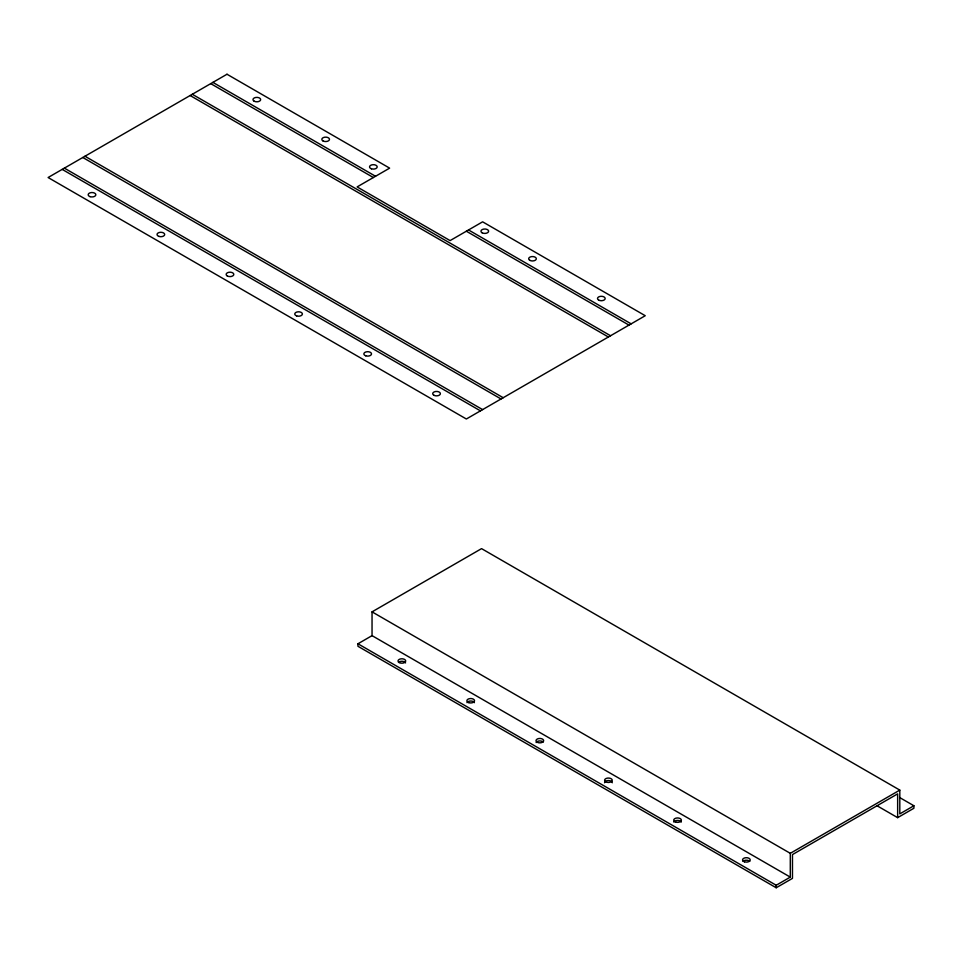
<?xml version="1.0" encoding="UTF-8"?>
<svg xmlns="http://www.w3.org/2000/svg" width="962" height="962" viewBox="0 0 962 962"><rect width="100%" height="100%" fill="white"/><g stroke="black" fill="none" stroke-linecap="round" stroke-linejoin="round"><path stroke-width="1.44" d="M372.041 611.856L790.295 853.33L790.295 877.116L372.041 635.641L372.041 611.856L481.553 548.629L899.807 790.103L899.807 813.888L913.9 805.759L913.9 808.26L897.642 817.652L876.815 805.627M897.642 817.652L897.642 793.866L792.472 854.581L792.472 878.366L776.202 887.758L357.948 646.284L357.948 643.782L372.041 635.641M790.295 853.33L899.807 790.103M357.948 643.782L776.202 885.256L790.295 877.116M212.903 82.383L375.541 176.274M468.53 229.954L631.156 323.857M210.738 83.634L373.364 177.525M466.354 231.217L628.992 325.108M192.304 94.276L610.557 335.75M190.139 95.527L608.393 337.001M84.969 156.241L503.222 397.727M82.792 157.491L501.046 398.977M64.358 168.134L482.623 409.62M62.193 169.384L480.447 410.87M899.59 797.498L913.9 805.759M776.202 885.256L776.202 887.758M743.061 861.303A3.836 2.213 0 0 1 749.711 861.303M673.833 822.089A3.836 2.213 0 0 1 677.537 820.442A3.836 2.213 0 0 1 681.24 822.089M604.581 782.755A3.836 2.213 0 0 1 608.417 780.543A3.836 2.213 0 0 1 612.253 782.755M536.123 742.58A3.836 2.213 0 0 1 539.321 740.956A3.836 2.213 0 0 1 543.145 742.039M467.003 702.669A3.836 2.213 0 0 1 470.707 701.033A3.836 2.213 0 0 1 474.41 702.669M398.533 662.385A3.836 2.213 0 0 1 402.356 661.303A3.836 2.213 0 0 1 405.555 662.926M226.996 74.242L48.1 177.525L466.354 418.999L645.249 315.716L482.623 221.825L450.096 240.596L357.106 186.917L389.634 168.134L226.996 74.242M468.795 702.657A3.836 2.213 0 0 0 474.543 700.745A3.836 2.213 0 0 0 468.795 698.821A3.836 2.213 0 0 0 468.795 702.657M399.146 662.553A3.836 2.213 0 0 0 405.555 661.567A3.836 2.213 0 0 0 400.865 658.85A3.836 2.213 0 0 0 399.146 662.553M537.121 742.207A3.836 2.213 0 0 0 543.53 741.221A3.836 2.213 0 0 0 538.84 738.515A3.836 2.213 0 0 0 537.121 742.207M605.711 781.817A3.836 2.213 0 0 0 612.121 780.819A3.836 2.213 0 0 0 607.431 778.114A3.836 2.213 0 0 0 605.711 781.817M675.625 822.065A3.836 2.213 0 0 0 681.373 820.153A3.836 2.213 0 0 0 675.625 818.241A3.836 2.213 0 0 0 675.625 822.065M744.468 861.82A3.836 2.213 0 0 0 750.216 859.908A3.836 2.213 0 0 0 744.468 857.984A3.836 2.213 0 0 0 744.468 861.82M90.091 196.657A3.836 2.213 0 0 0 95.839 194.745A3.836 2.213 0 0 0 90.091 192.821A3.836 2.213 0 0 0 90.091 196.657M158.946 236.411A3.836 2.213 0 0 0 164.694 234.487A3.836 2.213 0 0 0 158.946 232.576A3.836 2.213 0 0 0 158.946 236.411M227.272 275.962A3.836 2.213 0 0 0 233.682 274.964A3.836 2.213 0 0 0 228.992 272.258A3.836 2.213 0 0 0 227.272 275.962M296.657 315.909A3.836 2.213 0 0 0 302.405 313.997A3.836 2.213 0 0 0 296.657 312.085A3.836 2.213 0 0 0 296.657 315.909M365.776 355.82A3.836 2.213 0 0 0 371.524 353.908A3.836 2.213 0 0 0 365.776 351.984A3.836 2.213 0 0 0 365.776 355.82M433.826 395.214A3.836 2.213 0 0 0 440.247 394.228A3.836 2.213 0 0 0 435.545 391.51A3.836 2.213 0 0 0 433.826 395.214M254.1 101.154A3.836 2.213 0 0 0 260.522 100.168A3.836 2.213 0 0 0 255.82 97.451A3.836 2.213 0 0 0 254.1 101.154M322.955 140.909A3.836 2.213 0 0 0 329.365 139.911A3.836 2.213 0 0 0 324.675 137.205A3.836 2.213 0 0 0 322.955 140.909M371.452 168.807A3.836 2.213 0 0 0 377.2 166.883A3.836 2.213 0 0 0 371.452 164.971A3.836 2.213 0 0 0 371.452 168.807M482.082 232.78A3.836 2.213 0 0 0 488.492 231.782A3.836 2.213 0 0 0 483.79 229.076A3.836 2.213 0 0 0 482.082 232.78M529.785 260.317A3.836 2.213 0 0 0 536.195 259.331A3.836 2.213 0 0 0 531.505 256.613A3.836 2.213 0 0 0 529.785 260.317M598.629 300.072A3.836 2.213 0 0 0 605.05 299.074A3.836 2.213 0 0 0 600.348 296.368A3.836 2.213 0 0 0 598.629 300.072"/></g></svg>
